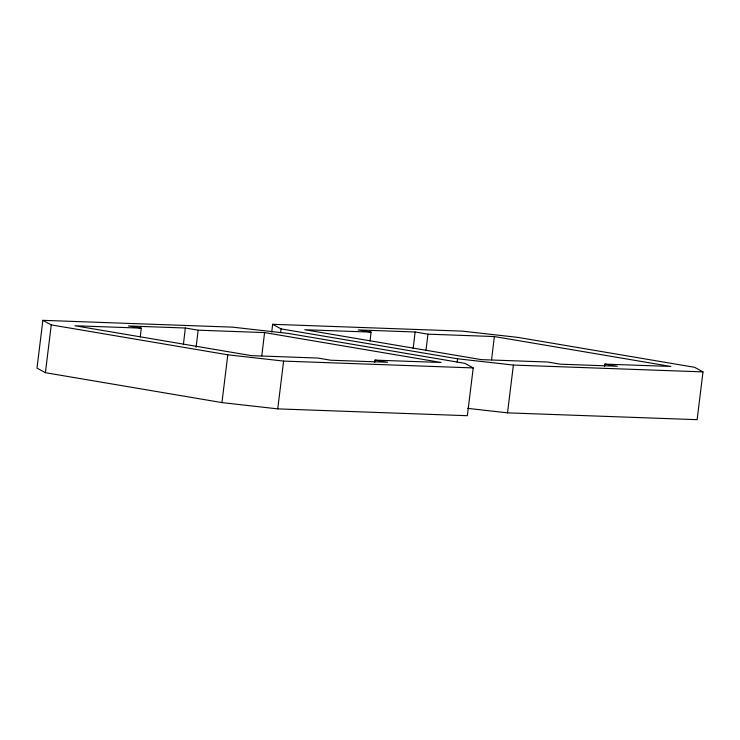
<?xml version="1.0" encoding="UTF-8"?>
<svg xmlns="http://www.w3.org/2000/svg" width="740" height="740" viewBox="0 0 740 740"><rect width="100%" height="100%" fill="white"/><g stroke="black" fill="none" stroke-linecap="round" stroke-linejoin="round"><path stroke-width="1.11" d="M42.865 320.328L37 368.113L45.399 372.692L221.945 402.588L277.74 408.878L467.356 415.704L473.221 367.919L464.831 363.331L288.286 333.435L232.48 327.145L42.865 320.328L51.264 324.906L227.809 354.802L283.614 361.092L473.221 367.919M51.264 324.906L45.399 372.692M140.258 336.996L141.294 328.144L128.455 325.97L185.333 328.014L198.172 330.188L264.578 332.584L441.123 362.48L374.986 360.13L374.727 362.304M183.391 344.59L185.333 328.014M264.578 332.584L261.793 355.875M271.746 331.983L272.644 324.296L462.26 331.122L518.055 337.412L694.601 367.308L703 371.887L697.135 419.673L507.52 412.855L467.661 408.36M280.654 332.204L281.043 328.884L272.644 324.296M283.614 361.092L277.74 408.878M370.028 340.974L371.064 332.112L358.225 329.938L415.112 331.992L427.951 334.166L494.357 336.552L670.903 366.457L604.765 364.108L604.497 366.282M413.17 348.568L415.112 331.992M494.357 336.552L491.563 359.853M703 371.887L513.384 365.07L507.52 412.855M196.082 347.254L198.172 330.188M221.945 402.588L227.809 354.802M426 350.094L427.951 334.166M457.163 362.193L457.588 358.78L281.043 328.884M371.064 332.112L304.741 329.735L481.287 359.631L547.702 362.026L560.495 364.191L617.373 366.245L604.765 364.108M141.294 328.144L74.971 325.757L251.517 355.663L317.932 358.058L330.715 360.223L387.603 362.267L374.986 360.13M457.588 358.78L513.384 365.07"/></g></svg>
